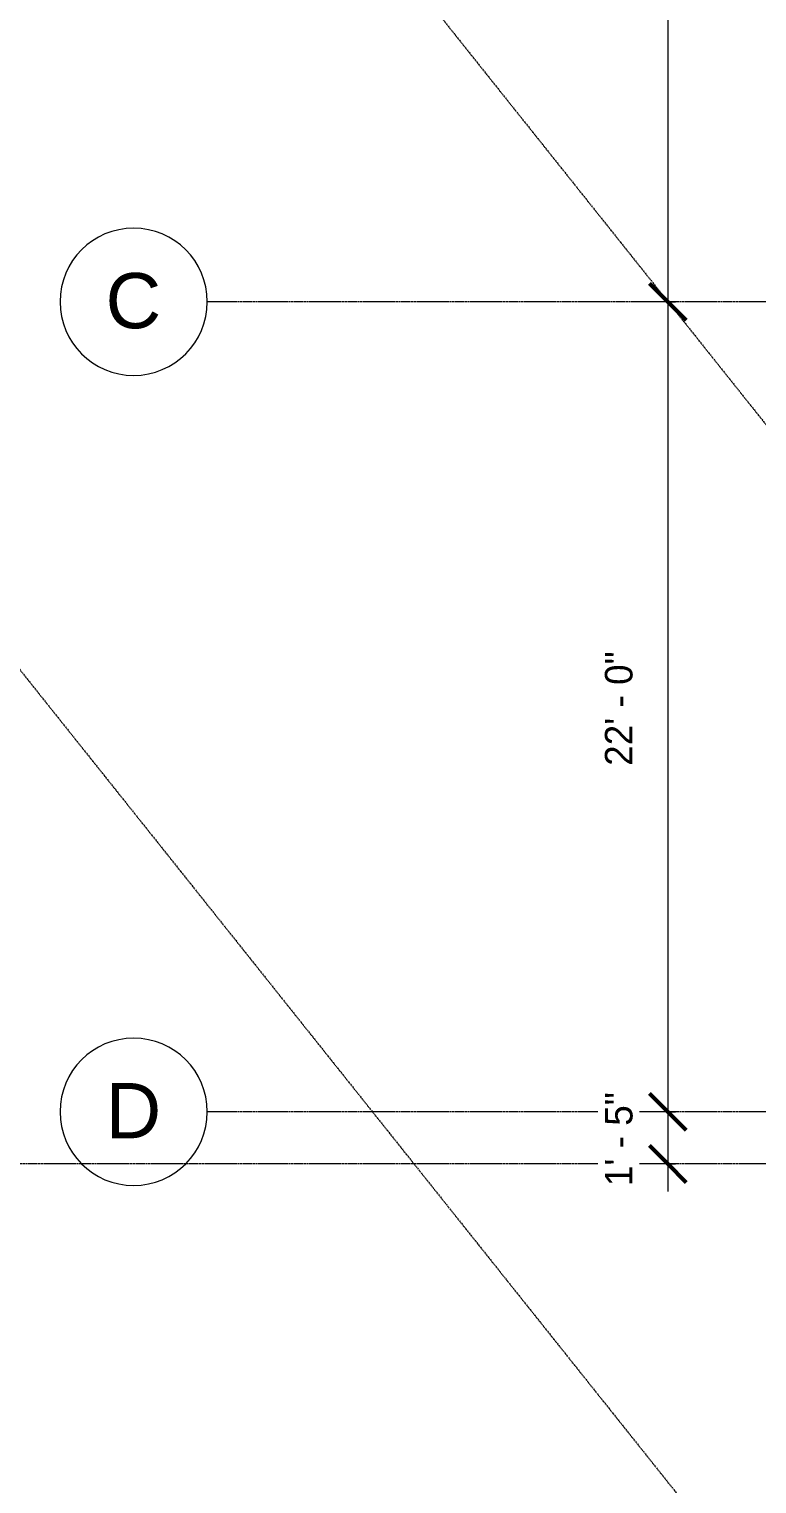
# Model space of a CAD drawing. Header units: inches. Extents: x -4182 to -1315, y 10161 to 12081.
# Drawn here: x -3808.6 to -3571.3, y 10696.1 to 11170.3 of the extents above; entities that cross this region are included whole.
import ezdxf

# ---------------------------------------------------------------- set-up
doc = ezdxf.new("R2010")
doc.units = ezdxf.units.IN
doc.header["$MEASUREMENT"] = 0
doc.linetypes.add('Double Dash 3_8_', pattern=[1, 0.375, -0.125, 0.125, -0.125, 0.125, -0.125])
doc.linetypes.add('Grid Line 1_2_', pattern=[0.875, 0.5, -0.125, 0.125, -0.125])
for name, color, linetype, lineweight in [('A-ANNO-DIMS', 211, 'Continuous', 9), ('A-ANNO-DIMS-96', 211, 'Continuous', 9), ('C-PROP-LINE', 91, 'Double Dash 3_8_', 9), ('S-GRID', 1, 'Continuous', 9), ('S-GRID-IDEN', 1, 'Continuous', 9)]:
    doc.layers.add(name, color=color, linetype=linetype, lineweight=lineweight)
doc.styles.add('Arial', font='arial.ttf', dxfattribs={"height": 18})
doc.styles.add('Century Gothic', font='ufonts.com_century-gothic.ttf', dxfattribs={"height": 9})
doc.dimstyles.new('OD__1_16__Tol__', dxfattribs={"dimscale": 12, "dimtxt": 9.397514, "dimasz": 1, "dimexe": 0.75, "dimexo": 0.5, "dimgap": 0.75, "dimtad": 1, "dimdec": 4, "dimrnd": 0.0625, "dimzin": 3, "dimdsep": 46, "dimlunit": 4, "dimtxsty": 'Century Gothic', "dimblk1": 'OBLIQUE', "dimblk2": 'OBLIQUE', "dimsah": 1, "dimcen": 0.09, "dimdle": 0.75, "dimazin": 0, "dimtfac": 1, "dimtdec": 4, "dimtix": 1, "dimtmove": 0, "dimatfit": 3, "dimfxl": 1, "dimtvp": 1, "dimtfill": 1, "dimfrac": 2, "dimtolj": 1, "dimtzin": 0, "dimarcsym": 2})

# ---------------------------------------------------------------- blocks, each defined once
blk = doc.blocks.new('Family - ___-1416994-STRUCTURAL SCHEMATIC  - 1ST FLOOR')
at = {"layer": 'C-PROP-LINE'}
blk.add_line((-4124.19, 11353.22), (-3256.42, 10265.73), dxfattribs=at)
blk = doc.blocks.new('Family - ___-1442676-STRUCTURAL SCHEMATIC  - 1ST FLOOR')
at = {"layer": 'C-PROP-LINE'}
blk.add_line((-4124.19, 11738), (-2969.59, 10291.07), dxfattribs=at)
blk = doc.blocks.new('Grid - Grid Head - Circle-50561-STRUCTURAL SCHEMATIC  - 1ST FLOOR')
at = {"layer": 'S-GRID-IDEN'}
for start, end in [(360, 180), (180, 360)]:
    blk.add_arc((0, 0), 0.25, start, end, dxfattribs=at)
blk = doc.blocks.new('DIMBLOCK11-STRUCTURAL SCHEMATIC  - 1ST FLOOR')
at = {"layer": 'A-ANNO-DIMS-96', "lineweight": 50}
for p, q in [((-3600.29, 11448.4), (-3606.29, 11454.4)), ((-3600.29, 11448.4), (-3594.29, 11442.4)), ((-3600.29, 11081.4), (-3606.29, 11087.4)), ((-3600.29, 11081.4), (-3594.29, 11075.4))]:
    blk.add_line(p, q, dxfattribs=at)
at = {"layer": 'A-ANNO-DIMS-96'}
for p, q in [((-3597.81, 11448.4), (-3609.29, 11448.4)), ((-3600.29, 11448.4), (-3600.29, 11081.4)), ((-3600.29, 11448.4), (-3597.81, 11448.4)), ((-3597.81, 11081.4), (-3609.29, 11081.4)), ((-3600.29, 11081.4), (-3597.81, 11081.4))]:
    blk.add_line(p, q, dxfattribs=at)
at = {"layer": 'A-ANNO-DIMS-96', "color": 0, "insert": (-3620.83, 11245.65), "char_height": 9, "width": 46.1821, "attachment_point": 1, "rotation": 90, "line_spacing_factor": 0.984502, "style": 'Century Gothic', "bg_fill": 3, "box_fill_scale": 1.25, "bg_fill_color": 256, "bg_fill_true_color": 13158600, "bg_fill_transparency": 0}
blk.add_mtext('30\' - 7"', dxfattribs=at)
blk = doc.blocks.new('_Oblique')
at = {"color": 0, "linetype": 'ByBlock', "lineweight": -2}
blk.add_line((-0.5, -0.5), (0.5, 0.5), dxfattribs=at)
blk = doc.blocks.new('DIMBLOCK12-STRUCTURAL SCHEMATIC  - 1ST FLOOR')
at = {"layer": 'A-ANNO-DIMS-96', "lineweight": 50}
for p, q in [((-3600.29, 11081.4), (-3606.29, 11087.4)), ((-3600.29, 11081.4), (-3594.29, 11075.4)), ((-3600.29, 10817.4), (-3606.29, 10823.4)), ((-3600.29, 10817.4), (-3594.29, 10811.4))]:
    blk.add_line(p, q, dxfattribs=at)
at = {"layer": 'A-ANNO-DIMS-96'}
for p, q in [((-3597.81, 11081.4), (-3609.29, 11081.4)), ((-3600.29, 11081.4), (-3600.29, 10817.4)), ((-3600.29, 11081.4), (-3597.81, 11081.4)), ((-3597.81, 10817.4), (-3609.29, 10817.4)), ((-3600.29, 10817.4), (-3597.81, 10817.4))]:
    blk.add_line(p, q, dxfattribs=at)
at = {"layer": 'A-ANNO-DIMS-96', "color": 0, "insert": (-3620.83, 10930.15), "char_height": 9, "width": 46.1821, "attachment_point": 1, "rotation": 90, "line_spacing_factor": 0.984502, "style": 'Century Gothic', "bg_fill": 3, "box_fill_scale": 1.25, "bg_fill_color": 256, "bg_fill_true_color": 13158600, "bg_fill_transparency": 0}
blk.add_mtext('22\' - 0"', dxfattribs=at)
blk = doc.blocks.new('DIMBLOCK13-STRUCTURAL SCHEMATIC  - 1ST FLOOR')
at = {"layer": 'A-ANNO-DIMS-96', "lineweight": 50}
for p, q in [((-3600.29, 10817.4), (-3606.29, 10823.4)), ((-3600.29, 10817.4), (-3594.29, 10811.4)), ((-3600.29, 10800.4), (-3606.29, 10806.4)), ((-3600.29, 10800.4), (-3594.29, 10794.4))]:
    blk.add_line(p, q, dxfattribs=at)
at = {"layer": 'A-ANNO-DIMS-96'}
for p, q in [((-3597.81, 10817.4), (-3609.29, 10817.4)), ((-3600.29, 10817.4), (-3600.29, 10791.4)), ((-3600.29, 10817.4), (-3597.81, 10817.4)), ((-3597.81, 10800.4), (-3609.29, 10800.4)), ((-3600.29, 10800.4), (-3597.81, 10800.4))]:
    blk.add_line(p, q, dxfattribs=at)
at = {"layer": 'A-ANNO-DIMS-96', "color": 0, "insert": (-3620.83, 10793.16), "char_height": 9, "width": 37.7691, "attachment_point": 1, "rotation": 90, "line_spacing_factor": 0.984502, "style": 'Century Gothic', "bg_fill": 3, "box_fill_scale": 1.25, "bg_fill_color": 256, "bg_fill_true_color": 13158600, "bg_fill_transparency": 0}
blk.add_mtext('1\' - 5"', dxfattribs=at)

msp = doc.modelspace()

# ---------------------------------------------------------------- linework, layer by layer
at = {"layer": 'S-GRID', "linetype": 'Grid Line 1_2_'}
for p, q in [((-1362.80331, 10817.39539), (-3750.49332, 10817.39539)), ((-1362.80331, 10800.39539), (-3886.22241, 10800.39539))]:
    msp.add_line(p, q, dxfattribs=at)

# ---------------------------------------------------------------- block references
at = {"layer": 'C-PROP-LINE'}
for name in ['Family - ___-1416994-STRUCTURAL SCHEMATIC  - 1ST FLOOR', 'Family - ___-1442676-STRUCTURAL SCHEMATIC  - 1ST FLOOR']:
    msp.add_blockref(name, (0, 0), dxfattribs=at)
at = {"layer": 'S-GRID-IDEN', "xscale": 95.99999999999994, "yscale": 95.99999999999994, "zscale": 95.99999999999994, "rotation": 89.99999999999962}
for p in [(-3774.49332, 11081.39539), (-3774.49332, 10817.39539)]:
    msp.add_blockref('Grid - Grid Head - Circle-50561-STRUCTURAL SCHEMATIC  - 1ST FLOOR', p, dxfattribs=at)

# ---------------------------------------------------------------- texts
at = {"layer": 'S-GRID-IDEN', "char_height": 18, "width": 22.119, "attachment_point": 1, "style": 'Arial'}
for s, insert in [('C', (-3783.65567, 11090.77621)), ('D', (-3783.65567, 10826.77621))]:
    msp.add_mtext(s, dxfattribs=dict(at, insert=insert))

# ---------------------------------------------------------------- next in the draw order: dimensions: what is measured, and where the dimension line sits
at = {"layer": 'A-ANNO-DIMS'}
dim = msp.add_linear_dim(base=(-3600.29039, 11081.39539), p1=(-3591.80511, 11448.39539), p2=(-3591.80511, 11081.39539), angle=90, dimstyle='OD__1_16__Tol__', override={"dimpost": '<>', "dimfxl": 367}, dxfattribs=at)
dim.commit()
dim.dimension.update_dxf_attribs({"geometry": 'DIMBLOCK11-STRUCTURAL SCHEMATIC  - 1ST FLOOR', "text_midpoint": (-3614.01676, 11264.89539)})

# ---------------------------------------------------------------- next in the draw order: dimensions: what is measured, and where the dimension line sits
dim = msp.add_linear_dim(base=(-3600.29039, 10817.39539), p1=(-3591.80511, 11081.39539), p2=(-3591.80511, 10817.39539), angle=90, dimstyle='OD__1_16__Tol__', override={"dimpost": '<>', "dimfxl": 264}, dxfattribs=at)
dim.commit()
dim.dimension.update_dxf_attribs({"geometry": 'DIMBLOCK12-STRUCTURAL SCHEMATIC  - 1ST FLOOR', "text_midpoint": (-3614.01676, 10949.39539)})

# ---------------------------------------------------------------- next in the draw order: linework, layer by layer
at = {"layer": 'S-GRID', "linetype": 'Grid Line 1_2_'}
msp.add_line((-1362.80331, 11081.39539), (-3750.49332, 11081.39539), dxfattribs=at)

# ---------------------------------------------------------------- next in the draw order: dimensions: what is measured, and where the dimension line sits
at = {"layer": 'A-ANNO-DIMS'}
dim = msp.add_linear_dim(base=(-3600.29039, 10800.39539), p1=(-3591.80511, 10817.39539), p2=(-3591.80511, 10800.39539), angle=90, dimstyle='OD__1_16__Tol__', override={"dimpost": '<>', "dimfxl": 17}, dxfattribs=at)
dim.commit()
dim.dimension.update_dxf_attribs({"geometry": 'DIMBLOCK13-STRUCTURAL SCHEMATIC  - 1ST FLOOR', "text_midpoint": (-3613.90357, 10808.89539)})

doc.saveas('drawing.dxf')
